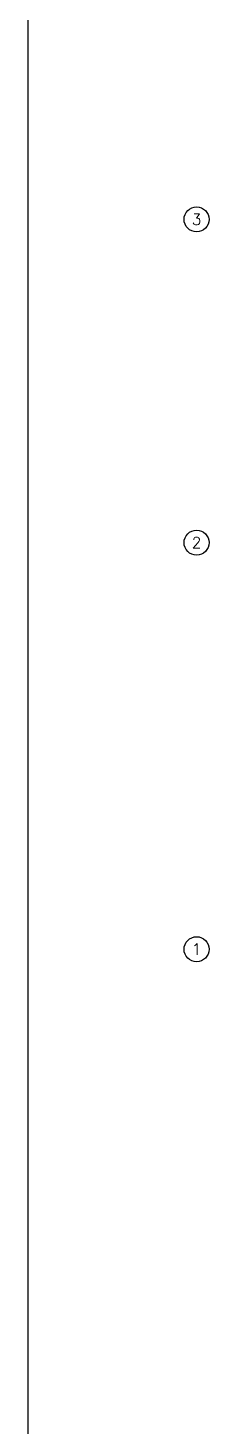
# Model space of a CAD drawing. Header units: metres. Extents: x 419734 to 420376, y 4564732 to 4565123.
# Drawn here: x 419946.33 to 419949.59, y 4565019.39 to 4565044.58 of the extents above; entities that cross this region are included whole.
import ezdxf
from ezdxf.enums import TextEntityAlignment as Align

# ---------------------------------------------------------------- set-up
doc = ezdxf.new("R2010")
doc.units = ezdxf.units.M
doc.layers.add('07-SIMBOLI', color=1, linetype='Continuous')
doc.layers.add('SW_FINESTRE_INV', color=60, linetype='Continuous', plot=False)
doc.styles.add('ROMANS8', font='ROMANS8.SHX')

msp = doc.modelspace()

# ---------------------------------------------------------------- linework, layer by layer
at = {"layer": '07-SIMBOLI', "color": 1}
for centre in [(419949.36731, 4565041.12744), (419949.36731, 4565035.30244), (419949.36731, 4565027.97744)]:
    msp.add_circle(centre, 0.225, dxfattribs=at)
at = {"layer": 'SW_FINESTRE_INV', "color": 6}
msp.add_lwpolyline([(419946.33123, 4565062.86785), (419946.33123, 4564978.76785)], dxfattribs=at)

# ---------------------------------------------------------------- texts
at = {"layer": '07-SIMBOLI', "color": 4, "style": 'ROMANS8'}
for s, p in [('3', (419949.36731, 4565041.12744)), ('2', (419949.36731, 4565035.30244)), ('1', (419949.36731, 4565027.97744))]:
    msp.add_text(s, height=0.2, rotation=0.110239, dxfattribs=at).set_placement(p, align=Align.MIDDLE_CENTER)

doc.saveas('drawing.dxf')
